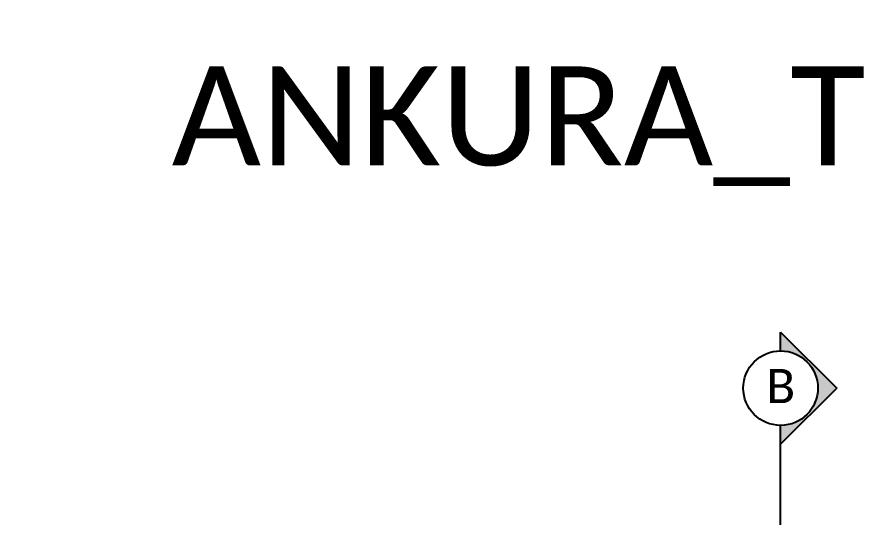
# Model space of a CAD drawing. Header units: millimetres. Extents: x -3567 to 83618, y -21481 to 19784.
# Drawn here: x -1311 to 7240, y 14731 to 19784 of the extents above; entities that cross this region are included whole.
import ezdxf
from ezdxf.enums import TextEntityAlignment as Align

# ---------------------------------------------------------------- set-up
doc = ezdxf.new("R2010")
doc.units = ezdxf.units.MM
doc.header["$LTSCALE"] = 150
doc.linetypes.add('ACAD_ISO10W100', pattern=[18, 12, -3, 0, -3])
doc.layers.add('ad-Section Line', color=2, linetype='Continuous')
doc.layers.add('ad-Text main', color=7, linetype='Continuous')
doc.styles.add('ARIAL', font='arial.ttf')
doc.styles.get("Standard").update_dxf_attribs({"font": 'calibril.ttf'})

# ---------------------------------------------------------------- blocks, each defined once
blk = doc.blocks.new('A-SEC-REF-ARROW-1')
at = {"layer": 'ad-Section Line'}
h = blk.add_hatch(color=11, dxfattribs=at)
edge = h.paths.add_edge_path()
edge.add_line((0, 904), (0, 600))
edge.add_ellipse((0, 0), major_axis=(424, 424), ratio=1, start_angle=45, end_angle=135)
edge.add_ellipse((0, 0), major_axis=(424, 424), ratio=1, start_angle=135, end_angle=225)
edge.add_line((0, -600), (0, -904))
edge.add_line((0, -904), (-904, 0))
edge.add_line((-904, 0), (0, 904))
at = {"layer": 'ad-Section Line', "color": 11, "linetype": 'Continuous', "ltscale": 100}
for p, q in [((-904, 0), (0, 904)), ((0, 904), (0, 600)), ((0, -904), (-904, 0)), ((0, -600), (0, -904))]:
    blk.add_line(p, q, dxfattribs=at)
at = {"layer": 'ad-Section Line', "color": 6, "linetype": 'Continuous', "true_color": 0xff00ff}
blk.add_circle((0, 0), 600, dxfattribs=at)
blk = doc.blocks.new('enuklfk')
at = {"layer": 'ad-Section Line', "linetype": 'ACAD_ISO10W100', "ltscale": 0.5}
blk.add_line((-3847.8, 0), (829.3, 0), dxfattribs=at)
at = {"layer": 'ad-Section Line', "xscale": 0.1454212936525174, "yscale": 0.1454212936525174, "zscale": 0.1454212936525174, "rotation": 89.99999999999994}
blk.add_blockref('A-SEC-REF-ARROW-1', (916.6, 0), dxfattribs=at)
at = {"layer": 'ad-Section Line', "linetype": 'Continuous', "style": 'ARIAL', "width": 0.8}
blk.add_attdef('SECTION-LETTER', text='', height=80, rotation=2340, dxfattribs=at).set_placement((916.8, 0), align=Align.MIDDLE)
blk = doc.blocks.new('zw$4759')
at = {"layer": 'ad-Section Line'}
ref = blk.add_blockref('enuklfk', (6397.4, -1540.2), dxfattribs=dict(at, xscale=4.313292429215453, yscale=4.313292429215453, zscale=4.313292429215453, rotation=90))
ref.add_attrib('SECTION-LETTER', 'B', dxfattribs={"color": 1, "linetype": 'Continuous', "true_color": 0xff0000, "height": 345.1}).set_placement((6398.8, 2434.2), align=Align.MIDDLE_CENTER)

msp = doc.modelspace()

# ---------------------------------------------------------------- block references
msp.add_blockref('zw$4759', (0, 13620))

# ---------------------------------------------------------------- texts
at = {"layer": 'ad-Text main', "insert": (16956.9, 18679.7), "char_height": 1000, "width": 35534.771, "attachment_point": 5, "bg_fill": 2}
msp.add_mtext('ANKURA_THE WOODS 1625 EAST VILLA FLOOR PLAN', dxfattribs=at)

doc.saveas('drawing.dxf')
